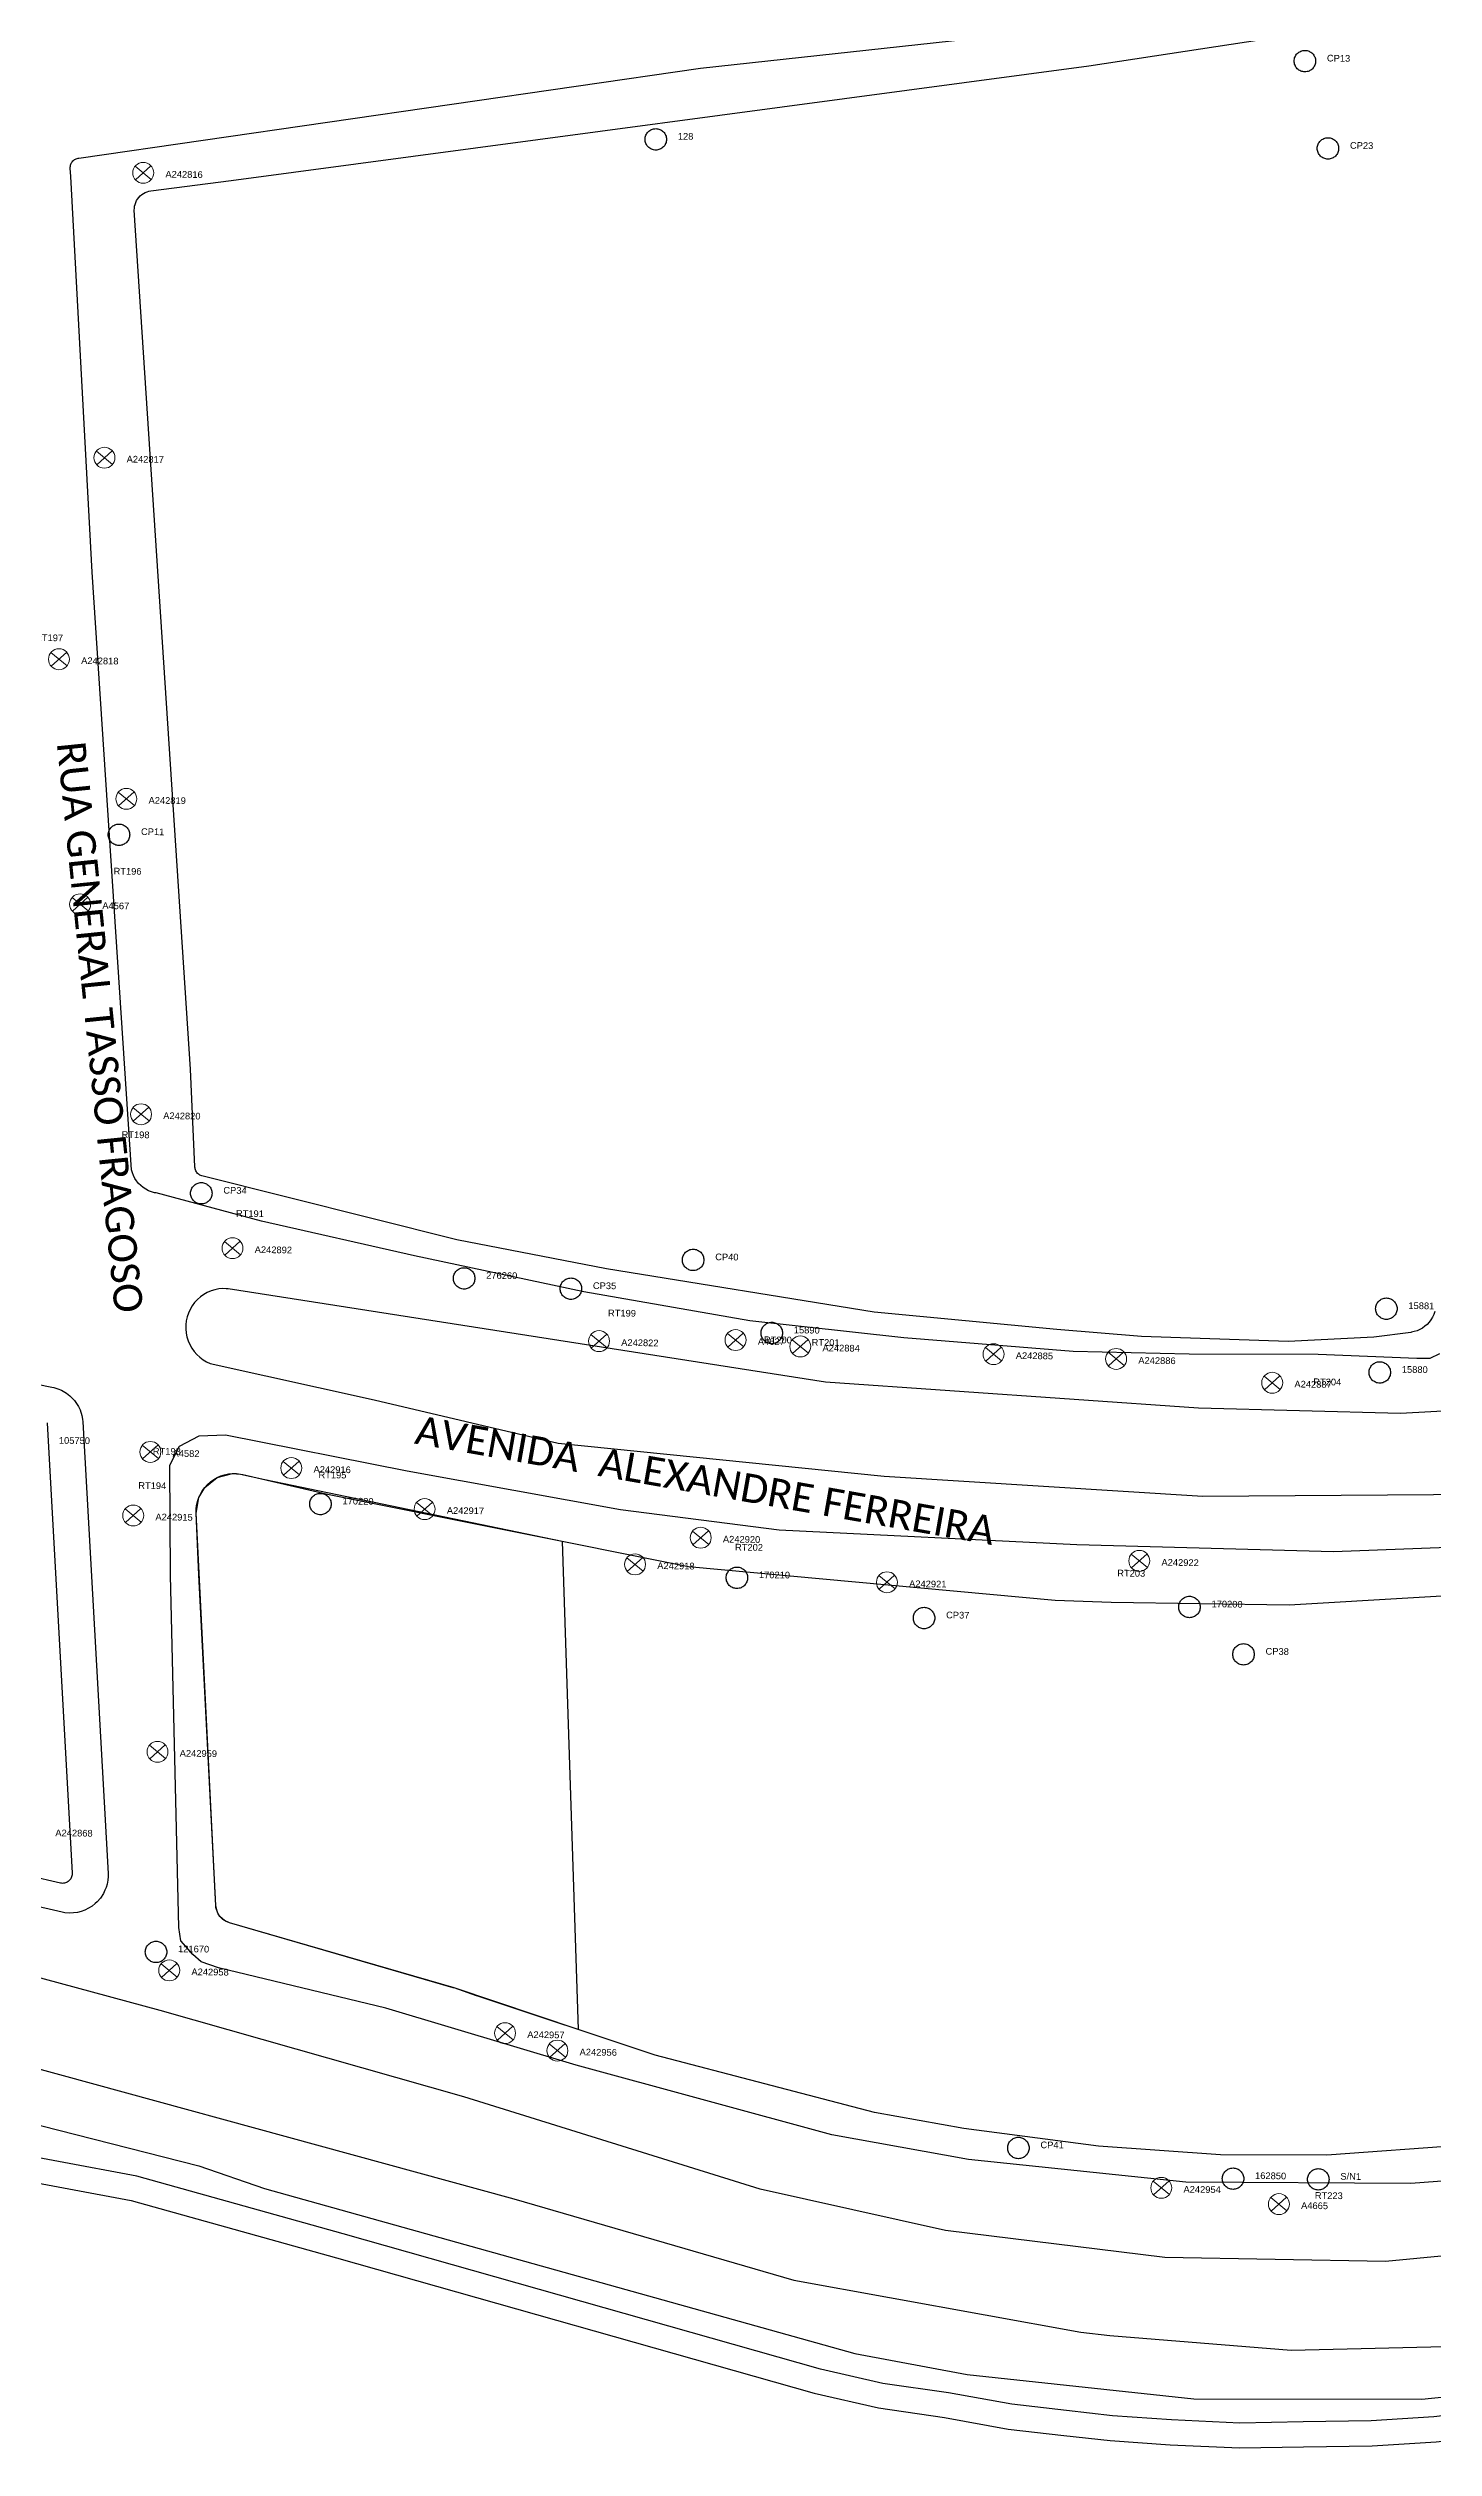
# Model space of a CAD drawing. Header units: millimetres. Extents: x 676447 to 689606, y 7455628 to 7463967.
# Drawn here: x 683550.8 to 683696.3, y 7459477.6 to 7459729.5 of the extents above; entities that cross this region are included whole.
import ezdxf

# ---------------------------------------------------------------- set-up
doc = ezdxf.new("R2010")
doc.units = ezdxf.units.MM
doc.header["$LTSCALE"] = 0.1
doc.header["$MEASUREMENT"] = 0
doc.linetypes.add('PHANTOM2', pattern=[1.25, 0.625, -0.125, 0.125, -0.125, 0.125, -0.125])
doc.layers.add('10.4-Postes', color=1, linetype='Continuous', lineweight=0)
for name, color, linetype in [('Caixas Subterrâneas', 5, 'Continuous'), ('LEGENDAS_INFRAESTRUTURAS', 7, 'Continuous'), ('MUB_EDIFICACOES', 7, 'Continuous'), ('MUB_MEIOFIO', 7, 'Continuous'), ('MUB_OBRA_ARTE', 7, 'Continuous'), ('MUB_QUADRAS', 7, 'Continuous'), ('MUB_SEGMENTO', 7, 'Continuous'), ('NOS_DE_INFRAESTRUTURA', 7, 'Continuous')]:
    doc.layers.add(name, color=color, linetype=linetype)
doc.styles.add('Legend', font='calibri.ttf')
doc.styles.get("Standard").update_dxf_attribs({"font": 'arial.ttf'})

# ---------------------------------------------------------------- blocks, each defined once
blk = doc.blocks.new('PTPT')
at = {"layer": '10.4-Postes', "color": 1, "linetype": 'PHANTOM2'}
for points in [[(-0.0000079, 0.0000104), (0.0000075, -0.000002)], [(0.000007, 0.0000109), (-0.0000074, -0.0000025)]]:
    blk.add_lwpolyline(points, dxfattribs=at)
at = {"layer": '10.4-Postes', "color": 1}
blk.add_circle((-0.0000002, 0.0000042), 0.00000987, dxfattribs=at)
blk = doc.blocks.new('MHMZ')
at = {"linetype": 'PHANTOM2'}
blk.add_circle((0, 0), 0.0000101, dxfattribs=at)

msp = doc.modelspace()

# ---------------------------------------------------------------- linework, layer by layer
at = {"layer": 'MUB_EDIFICACOES', "linetype": 'Continuous'}
msp.add_lwpolyline([(683604.8, 7459572.8), (683606.46, 7459521.57), (683593.46, 7459525.92), (683569.89, 7459532.75), (683569.35, 7459533), (683568.89, 7459533.42), (683568.66, 7459533.77), (683568.58, 7459533.97), (683568.45, 7459534.58), (683568.38, 7459535.92), (683566.39, 7459575.73), (683566.66, 7459577.37), (683567.3, 7459578.45), (683568.6, 7459579.48), (683570.21, 7459579.9), (683571.05, 7459579.85), (683573.6, 7459579.26), (683604.8, 7459572.8)], dxfattribs=at)
at = {"layer": 'MUB_MEIOFIO', "color": 253, "linetype": 'Continuous'}
for points in [[(683696.85, 7459592.46), (683695.85, 7459591.99), (683694.47, 7459591.99), (683684.12, 7459592.39), (683670.6, 7459592.43), (683658.43, 7459592.72), (683640.64, 7459594.15), (683624.5, 7459595.91), (683607.08, 7459598.98), (683589.3, 7459602.73), (683573.24, 7459606.39), (683562.2, 7459609.34), (683562.01, 7459609.37), (683561.7, 7459609.46), (683561.39, 7459609.58), (683561.1, 7459609.73), (683560.83, 7459609.9), (683560.58, 7459610.11), (683560.35, 7459610.34), (683560.14, 7459610.6), (683559.97, 7459610.87), (683559.82, 7459611.16), (683559.7, 7459611.46), (683559.62, 7459611.78), (683555.49, 7459674.49), (683553.24, 7459715.99), (683553.18, 7459716.88), (683553.18, 7459716.99), (683553.19, 7459717.09), (683553.21, 7459717.19), (683553.24, 7459717.29), (683553.28, 7459717.39), (683553.33, 7459717.48), (683553.39, 7459717.56), (683553.46, 7459717.64), (683553.54, 7459717.71), (683553.63, 7459717.78), (683553.72, 7459717.83), (683553.81, 7459717.87), (683553.91, 7459717.91), (683554.01, 7459717.93), (683554.09, 7459717.94), (683619.31, 7459727.36), (683675.51, 7459733.51)], [(683498.29, 7459599.79), (683551.26, 7459588.96), (683551.45, 7459588.93), (683551.86, 7459588.8), (683552.27, 7459588.64), (683552.8, 7459588.35), (683553.12, 7459588.06), (683553.28, 7459587.93), (683553.63, 7459587.58), (683553.92, 7459587.14), (683554.03, 7459586.94), (683554.03, 7459586.94), (683554.23, 7459586.57), (683554.41, 7459586), (683554.48, 7459585.61), (683554.51, 7459585.32), (683557.15, 7459537.92), (683557.15, 7459537.63), (683557.12, 7459537.23), (683557.04, 7459536.83), (683556.93, 7459536.47), (683556.82, 7459536.19), (683556.65, 7459535.82), (683556.34, 7459535.35), (683556.01, 7459534.97), (683555.78, 7459534.77), (683555.78, 7459534.77), (683555.46, 7459534.49), (683555.09, 7459534.28), (683555.09, 7459534.28), (683554.72, 7459534.08), (683554.31, 7459533.95), (683554.31, 7459533.95), (683553.93, 7459533.84), (683553.53, 7459533.8), (683553.12, 7459533.76), (683552.62, 7459533.81), (683552.32, 7459533.87), (683542.25, 7459536.17)], [(683704.88, 7459586.85), (683692.75, 7459586.19), (683671.58, 7459586.77), (683632.42, 7459589.5), (683569.74, 7459599.27), (683569.55, 7459599.29), (683569.2, 7459599.31), (683568.77, 7459599.27), (683568.35, 7459599.19), (683567.95, 7459599.06), (683567.56, 7459598.89), (683567.18, 7459598.68), (683566.84, 7459598.43), (683566.52, 7459598.15), (683566.23, 7459597.84), (683565.97, 7459597.49), (683565.76, 7459597.13), (683565.58, 7459596.74), (683565.44, 7459596.34), (683565.35, 7459595.92), (683565.3, 7459595.49), (683565.3, 7459595.07), (683565.34, 7459594.64), (683565.42, 7459594.23), (683565.55, 7459593.82), (683565.72, 7459593.43), (683565.93, 7459593.06), (683566.18, 7459592.71), (683566.46, 7459592.39), (683566.77, 7459592.1), (683567.11, 7459591.84), (683567.48, 7459591.63), (683567.87, 7459591.45), (683585.06, 7459587.62), (683604.36, 7459583.08), (683638.57, 7459579.62), (683672.02, 7459577.54), (683705.93, 7459577.77)], [(683709.22, 7459506.55), (683693.85, 7459505.42), (683670.23, 7459505.56), (683647.45, 7459507.91), (683633.09, 7459510.52), (683606.25, 7459517.81), (683586.28, 7459523.81), (683568.73, 7459528.05), (683566.91, 7459528.66), (683566.05, 7459529.42), (683564.77, 7459530.87), (683564.56, 7459532.28), (683563.69, 7459569.24), (683563.62, 7459580.78), (683564.63, 7459582.79), (683566.71, 7459583.86), (683569.47, 7459583.98), (683588.54, 7459580.17), (683610.91, 7459576.14), (683627.57, 7459574), (683658.8, 7459572.45), (683685.74, 7459571.72), (683710.67, 7459572.66)], [(683723.33, 7459500.28), (683691.19, 7459497.21), (683668.02, 7459497.63), (683645.02, 7459500.47), (683625.58, 7459504.82), (683594.46, 7459514.48), (683562.61, 7459523.55), (683531.2, 7459532.04)], [(683535.01, 7459521.5), (683599.74, 7459503.79), (683629.12, 7459495.25), (683659.23, 7459489.82), (683662.27, 7459489.45), (683681.29, 7459487.91), (683700.36, 7459488.36)], [(683533.53, 7459515.68), (683566.66, 7459507.25), (683573.55, 7459504.89), (683635.51, 7459487.55), (683647.29, 7459485.35), (683671.08, 7459482.81), (683694.99, 7459482.77), (683718.78, 7459485.23), (683736.24, 7459487.94), (683770.34, 7459492.09), (683804.44, 7459496.24), (683838.54, 7459500.39), (683872.8, 7459504.23)]]:
    msp.add_lwpolyline(points, dxfattribs=at)
at = {"layer": 'MUB_MEIOFIO', "linetype": 'Continuous'}
for points in [[(683696.85, 7459592.46), (683695.85, 7459591.99), (683694.47, 7459591.99), (683684.12, 7459592.39), (683670.6, 7459592.43), (683658.43, 7459592.72), (683640.64, 7459594.15), (683624.5, 7459595.91), (683607.08, 7459598.98), (683589.3, 7459602.73), (683573.24, 7459606.39), (683562.2, 7459609.34), (683562.01, 7459609.37), (683561.7, 7459609.46), (683561.39, 7459609.58), (683561.1, 7459609.73), (683560.83, 7459609.9), (683560.58, 7459610.11), (683560.35, 7459610.34), (683560.14, 7459610.6), (683559.97, 7459610.87), (683559.82, 7459611.16), (683559.7, 7459611.46), (683559.62, 7459611.78), (683555.49, 7459674.49), (683553.24, 7459715.99), (683553.18, 7459716.88), (683553.18, 7459716.99), (683553.19, 7459717.09), (683553.21, 7459717.19), (683553.24, 7459717.29), (683553.28, 7459717.39), (683553.33, 7459717.48), (683553.39, 7459717.56), (683553.46, 7459717.64), (683553.54, 7459717.71), (683553.63, 7459717.78), (683553.72, 7459717.83), (683553.81, 7459717.87), (683553.91, 7459717.91), (683554.01, 7459717.93), (683554.09, 7459717.94), (683619.31, 7459727.36), (683675.51, 7459733.51)], [(683498.29, 7459599.79), (683551.26, 7459588.96), (683551.45, 7459588.93), (683551.86, 7459588.8), (683552.27, 7459588.64), (683552.8, 7459588.35), (683553.12, 7459588.06), (683553.28, 7459587.93), (683553.63, 7459587.58), (683553.92, 7459587.14), (683554.03, 7459586.94), (683554.03, 7459586.94), (683554.23, 7459586.57), (683554.41, 7459586), (683554.48, 7459585.61), (683554.51, 7459585.32), (683557.15, 7459537.92), (683557.15, 7459537.63), (683557.12, 7459537.23), (683557.04, 7459536.83), (683556.93, 7459536.47), (683556.82, 7459536.19), (683556.65, 7459535.82), (683556.34, 7459535.35), (683556.01, 7459534.97), (683555.78, 7459534.77), (683555.78, 7459534.77), (683555.46, 7459534.49), (683555.09, 7459534.28), (683555.09, 7459534.28), (683554.72, 7459534.08), (683554.31, 7459533.95), (683554.31, 7459533.95), (683553.93, 7459533.84), (683553.53, 7459533.8), (683553.12, 7459533.76), (683552.62, 7459533.81), (683552.32, 7459533.87), (683542.25, 7459536.17)], [(683704.88, 7459586.85), (683692.75, 7459586.19), (683671.58, 7459586.77), (683632.42, 7459589.5), (683569.74, 7459599.27), (683569.55, 7459599.29), (683569.2, 7459599.31), (683568.77, 7459599.27), (683568.35, 7459599.19), (683567.95, 7459599.06), (683567.56, 7459598.89), (683567.18, 7459598.68), (683566.84, 7459598.43), (683566.52, 7459598.15), (683566.23, 7459597.84), (683565.97, 7459597.49), (683565.76, 7459597.13), (683565.58, 7459596.74), (683565.44, 7459596.34), (683565.35, 7459595.92), (683565.3, 7459595.49), (683565.3, 7459595.07), (683565.34, 7459594.64), (683565.42, 7459594.23), (683565.55, 7459593.82), (683565.72, 7459593.43), (683565.93, 7459593.06), (683566.18, 7459592.71), (683566.46, 7459592.39), (683566.77, 7459592.1), (683567.11, 7459591.84), (683567.48, 7459591.63), (683567.87, 7459591.45), (683585.06, 7459587.62), (683604.36, 7459583.08), (683638.57, 7459579.62), (683672.02, 7459577.54), (683705.93, 7459577.77)], [(683709.22, 7459506.55), (683693.85, 7459505.42), (683670.23, 7459505.56), (683647.45, 7459507.91), (683633.09, 7459510.52), (683606.25, 7459517.81), (683586.28, 7459523.81), (683568.73, 7459528.05), (683566.91, 7459528.66), (683566.05, 7459529.42), (683564.77, 7459530.87), (683564.56, 7459532.28), (683563.69, 7459569.24), (683563.62, 7459580.78), (683564.63, 7459582.79), (683566.71, 7459583.86), (683569.47, 7459583.98), (683588.54, 7459580.17), (683610.91, 7459576.14), (683627.57, 7459574), (683658.8, 7459572.45), (683685.74, 7459571.72), (683710.67, 7459572.66)], [(683723.33, 7459500.28), (683691.19, 7459497.21), (683668.02, 7459497.63), (683645.02, 7459500.47), (683625.58, 7459504.82), (683594.46, 7459514.48), (683562.61, 7459523.55), (683531.2, 7459532.04)], [(683535.01, 7459521.5), (683599.74, 7459503.79), (683629.12, 7459495.25), (683659.23, 7459489.82), (683662.27, 7459489.45), (683681.29, 7459487.91), (683700.36, 7459488.36)], [(683533.53, 7459515.68), (683566.66, 7459507.25), (683573.55, 7459504.89), (683635.51, 7459487.55), (683647.29, 7459485.35), (683671.08, 7459482.81), (683694.99, 7459482.77), (683718.78, 7459485.23), (683736.24, 7459487.94), (683770.34, 7459492.09), (683804.44, 7459496.24), (683838.54, 7459500.39), (683872.8, 7459504.23)]]:
    msp.add_lwpolyline(points, dxfattribs=at)
at = {"layer": 'MUB_OBRA_ARTE', "linetype": 'Continuous'}
for points in [[(684027.72, 7459519.04), (683792.08, 7459491.99), (683792.07, 7459491.99), (683696.27, 7459480.92), (683689.67, 7459480.49), (683682.56, 7459480.38), (683675.91, 7459480.27), (683668.74, 7459480.59), (683662.53, 7459481.03), (683657.73, 7459481.57), (683657.73, 7459481.57), (683651.97, 7459482.23), (683645.35, 7459483.44), (683638.46, 7459484.42), (683631.89, 7459485.93), (683581.82, 7459500.13), (683560.16, 7459506.16), (683519.02, 7459513.85)], [(683518.6, 7459511.27), (683559.57, 7459503.61), (683581.11, 7459497.61), (683631.24, 7459483.39), (683637.98, 7459481.85), (683644.93, 7459480.85), (683651.59, 7459479.63), (683657.44, 7459478.97), (683662.3, 7459478.42), (683668.59, 7459477.98), (683675.87, 7459477.65), (683682.6, 7459477.76), (683689.78, 7459477.87), (683696.51, 7459478.31), (683792.37, 7459489.39), (684027.9, 7459516.42)]]:
    msp.add_lwpolyline(points, dxfattribs=at)
at = {"layer": 'MUB_QUADRAS', "linetype": 'Continuous'}
for points in [[(683696.35, 7459596.89), (683696.25, 7459596.59), (683696.12, 7459596.31), (683695.96, 7459596.04), (683695.78, 7459595.79), (683695.56, 7459595.55), (683695.33, 7459595.35), (683695.07, 7459595.16), (683694.8, 7459595.01), (683694.51, 7459594.88), (683694.21, 7459594.79), (683693.91, 7459594.72), (683693.84, 7459594.71), (683689.96, 7459594.21), (683680.98, 7459593.77), (683665.6, 7459594.29), (683656.69, 7459595.02), (683637.55, 7459596.85), (683609.45, 7459601.39), (683593.75, 7459604.43), (683566.99, 7459611.14), (683566.89, 7459611.17), (683566.79, 7459611.21), (683566.7, 7459611.27), (683566.62, 7459611.33), (683566.54, 7459611.4), (683566.47, 7459611.48), (683566.41, 7459611.57), (683566.36, 7459611.66), (683566.32, 7459611.76), (683566.29, 7459611.86), (683566.27, 7459611.96), (683566.26, 7459612.06), (683566.26, 7459612.07), (683565.79, 7459622.32), (683559.9, 7459712.46), (683559.91, 7459712.67), (683559.93, 7459712.88), (683559.98, 7459713.08), (683560.05, 7459713.28), (683560.14, 7459713.47), (683560.25, 7459713.64), (683560.38, 7459713.81), (683560.53, 7459713.96), (683560.69, 7459714.1), (683560.86, 7459714.22), (683561.04, 7459714.32), (683561.24, 7459714.4), (683561.44, 7459714.46), (683561.64, 7459714.49), (683570.05, 7459715.59), (683660.07, 7459727.63), (683698.42, 7459733.47)], [(683550.74, 7459585.21), (683553.38, 7459537.96), (683553.38, 7459537.89), (683553.37, 7459537.78), (683553.35, 7459537.68), (683553.32, 7459537.58), (683553.28, 7459537.48), (683553.24, 7459537.39), (683553.18, 7459537.3), (683553.11, 7459537.22), (683553.03, 7459537.15), (683552.95, 7459537.08), (683552.86, 7459537.03), (683552.77, 7459536.98), (683552.67, 7459536.95), (683552.57, 7459536.92), (683552.47, 7459536.91), (683552.36, 7459536.9), (683552.26, 7459536.91), (683552.15, 7459536.93), (683542.14, 7459539.22)], [(683566.39, 7459575.73), (683566.39, 7459576.15), (683566.44, 7459576.56), (683566.53, 7459576.97), (683566.66, 7459577.37), (683566.84, 7459577.75), (683567.05, 7459578.11), (683567.3, 7459578.45), (683567.58, 7459578.76), (683567.9, 7459579.03), (683568.24, 7459579.28), (683568.6, 7459579.48), (683568.99, 7459579.65), (683569.38, 7459579.78), (683569.79, 7459579.86), (683570.21, 7459579.9), (683570.63, 7459579.9), (683571.05, 7459579.85), (683571.3, 7459579.8), (683580.17, 7459577.72), (683618.05, 7459570.16), (683656.51, 7459566.6), (683662.42, 7459566.41), (683681.07, 7459566.11), (683723.18, 7459568.61)], [(683699.47, 7459509.41), (683685.03, 7459508.36), (683673.87, 7459508.42), (683661.08, 7459509.31), (683646.95, 7459511.18), (683637.56, 7459512.87), (683614.54, 7459518.88), (683595.83, 7459525.1), (683595.81, 7459525.1), (683593.46, 7459525.92), (683593.36, 7459525.95), (683569.89, 7459532.75), (683569.72, 7459532.81), (683569.53, 7459532.9), (683569.35, 7459533), (683569.18, 7459533.12), (683569.03, 7459533.27), (683568.89, 7459533.42), (683568.77, 7459533.59), (683568.66, 7459533.77), (683568.58, 7459533.97), (683568.52, 7459534.16), (683568.47, 7459534.37), (683568.45, 7459534.58), (683566.67, 7459569.28), (683566.39, 7459575.73)]]:
    msp.add_lwpolyline(points, dxfattribs=at)

# ---------------------------------------------------------------- block references
at = {"layer": 'Caixas Subterrâneas', "color": 40}
for p, xscale, yscale, zscale, rotation in [((683682.73, 7459728.11), 111319.4907932736, 111319.4907932736, 111319.4907932736, 359.3009012225185), ((683614.62, 7459719.9), 111319.4907932736, 111319.4907932736, 111319.4907932736, 359.3011577474227), ((683685.15, 7459718.95), 111319.4907932735, 111319.4907932735, 111319.4907932735, 359.3008892156432), ((683558.29, 7459646.93), 111319.4907932735, 111319.4907932735, 111319.4907932735, 359.3013496831244), ((683566.93, 7459609.31), 111319.4907932736, 111319.4907932736, 111319.4907932736, 359.3013052937986), ((683618.54, 7459602.32), 111319.4907932735, 111319.4907932735, 111319.4907932735, 359.3011068244841), ((683594.51, 7459600.38), 111319.4907932735, 111319.4907932735, 111319.4907932735, 359.3011976397157), ((683605.71, 7459599.3), 111319.4907932736, 111319.4907932736, 111319.4907932736, 359.3011546920794), ((683691.28, 7459597.2), 111319.4907932735, 111319.4907932735, 111319.4907932735, 359.3008285692719), ((683626.79, 7459594.65), 111319.4907932736, 111319.4907932736, 111319.4907932736, 359.3010730891456), ((683690.59, 7459590.51), 111319.4907932736, 111319.4907932736, 111319.4907932736, 359.300829139088), ((683579.43, 7459576.7), 111319.4907932736, 111319.4907932736, 111319.4907932736, 359.3012477559774), ((683623.13, 7459568.96), 111319.4907932735, 111319.4907932735, 111319.4907932735, 359.3010791438503), ((683642.77, 7459564.74), 111319.4907932736, 111319.4907932736, 111319.4907932736, 359.3010031627998), ((683670.62, 7459565.9), 111319.4907932736, 111319.4907932736, 111319.4907932736, 359.3008975686864), ((683676.29, 7459560.93), 111319.4907932736, 111319.4907932736, 111319.4907932736, 359.3008744746577), ((683562.18, 7459529.7), 111319.4907932736, 111319.4907932736, 111319.4907932736, 359.3012989577566), ((683652.67, 7459509.13), 111319.4907932736, 111319.4907932736, 111319.4907932736, 359.3009484531999), ((683675.19, 7459505.91), 111319.4907932736, 111319.4907932736, 111319.4907932736, 359.3008617876434), ((683684.14, 7459505.84), 111319.4907932736, 111319.4907932736, 111319.4907932736, 359.300827748037)]:
    msp.add_blockref('MHMZ', p, dxfattribs=dict(at, xscale=xscale, yscale=yscale, zscale=zscale, rotation=rotation))
at = {"layer": 'NOS_DE_INFRAESTRUTURA', "color": 1}
for p, xscale, yscale, zscale, rotation in [((683560.85, 7459715.92), 111319.4907932735, 111319.4907932735, 111319.4907932735, 359.3013610462456), ((683556.78, 7459686.03), 111319.4907932736, 111319.4907932736, 111319.4907932736, 359.3013673909089), ((683552.01, 7459664.88), 111319.4907932736, 111319.4907932736, 111319.4907932736, 359.3013790595879), ((683559.08, 7459650.23), 111319.4907932736, 111319.4907932736, 111319.4907932736, 359.3013476669614), ((683554.23, 7459639.17), 111319.4907932736, 111319.4907932736, 111319.4907932736, 359.301362725268), ((683560.62, 7459617.13), 111319.4907932736, 111319.4907932736, 111319.4907932736, 359.3013316782273), ((683570.22, 7459603.08), 111319.4907932736, 111319.4907932736, 111319.4907932736, 359.3012908749595), ((683608.68, 7459593.33), 111319.4907932735, 111319.4907932735, 111319.4907932735, 359.3011415787558), ((683623.01, 7459593.44), 111319.4907932735, 111319.4907932735, 111319.4907932735, 359.3010871058179), ((683629.8, 7459592.77), 111319.4907932736, 111319.4907932736, 111319.4907932736, 359.3010610666639), ((683650.08, 7459591.96), 111319.4907932736, 111319.4907932736, 111319.4907932736, 359.3009836835633), ((683662.94, 7459591.46), 111319.4907932736, 111319.4907932736, 111319.4907932736, 359.3009346239071), ((683679.32, 7459588.96), 111319.4907932736, 111319.4907932736, 111319.4907932736, 359.3008715393657), ((683561.6, 7459581.7), 111319.4907932735, 111319.4907932735, 111319.4907932735, 359.3013171157762), ((683576.39, 7459580.01), 111319.4907932735, 111319.4907932735, 111319.4907932735, 359.3012603312154), ((683559.8, 7459575.03), 111319.4907932735, 111319.4907932735, 111319.4907932735, 359.301321910763), ((683590.38, 7459575.7), 111319.4907932736, 111319.4907932736, 111319.4907932736, 359.3012057896133), ((683619.35, 7459572.7), 111319.4907932736, 111319.4907932736, 111319.4907932736, 359.3010946604921), ((683612.46, 7459569.9), 111319.4907932736, 111319.4907932736, 111319.4907932736, 359.3011200186558), ((683665.37, 7459570.27), 111319.4907932736, 111319.4907932736, 111319.4907932736, 359.300918893992), ((683638.89, 7459568.02), 111319.4907932736, 111319.4907932736, 111319.4907932736, 359.3010188959073), ((683562.35, 7459550.23), 111319.4907932736, 111319.4907932736, 111319.4907932736, 359.3013046094171), ((683563.58, 7459527.3), 111319.4907932735, 111319.4907932735, 111319.4907932735, 359.3012929020289), ((683598.82, 7459520.71), 111319.4907932736, 111319.4907932736, 111319.4907932736, 359.3011568269312), ((683604.31, 7459518.88), 111319.4907932736, 111319.4907932736, 111319.4907932736, 359.3011353806706), ((683667.68, 7459504.48), 111319.4907932736, 111319.4907932736, 111319.4907932736, 359.3008899256137), ((683680.02, 7459502.77), 111319.4907932736, 111319.4907932736, 111319.4907932736, 359.3008424494047)]:
    msp.add_blockref('PTPT', p, dxfattribs=dict(at, xscale=xscale, yscale=yscale, zscale=zscale, rotation=rotation))

# ---------------------------------------------------------------- texts
at = {"layer": 'LEGENDAS_INFRAESTRUTURAS', "color": 5}
for s, rotation, p in [('CP13', 359.3009, (683685.04, 7459728.08)), ('128', 359.3011, (683616.93, 7459719.88)), ('CP23', 359.3009, (683687.46, 7459718.92)), ('CP11', 359.3013, (683560.6, 7459646.91)), ('CP34', 359.3013, (683569.24, 7459609.28)), ('276260', 359.3012, (683596.82, 7459600.35)), ('CP40', 359.3011, (683620.85, 7459602.29)), ('CP35', 359.3011, (683608.02, 7459599.27)), ('15881', 359.3008, (683693.59, 7459597.17)), ('15890', 359.3011, (683629.1, 7459594.62)), ('15880', 359.3008, (683692.9, 7459590.48)), ('105750', 359.3014, (683551.98, 7459583.03)), ('170220', 359.3012, (683581.74, 7459576.67)), ('170210', 359.3011, (683625.44, 7459568.93)), ('CP37', 359.301, (683645.08, 7459564.71)), ('170200', 359.3009, (683672.93, 7459565.87)), ('CP38', 359.3009, (683678.6, 7459560.9)), ('121670', 359.3013, (683564.49, 7459529.68)), ('CP41', 359.3009, (683654.98, 7459509.11)), ('162850', 359.3009, (683677.5, 7459505.88)), ('S/N1', 359.3008, (683686.45, 7459505.81))]:
    msp.add_text(s, height=0.7, rotation=rotation, dxfattribs=at).set_placement(p)
at = {"layer": 'LEGENDAS_INFRAESTRUTURAS', "color": 1}
for s, rotation, p in [('A242816', 359.3014, (683563.16, 7459715.9)), ('A242817', 359.3014, (683559.09, 7459686)), ('RT197', 359.3014, (683549.49, 7459667.27)), ('A242818', 359.3014, (683554.32, 7459664.85)), ('A242819', 359.3013, (683561.39, 7459650.2)), ('RT196', 359.3014, (683557.72, 7459642.77)), ('A4567', 359.3014, (683556.54, 7459639.14)), ('RT198', 359.3013, (683558.56, 7459615.12)), ('A242820', 359.3013, (683562.93, 7459617.1)), ('RT191', 359.3013, (683570.56, 7459606.84)), ('A242892', 359.3013, (683572.53, 7459603.05)), ('RT199', 359.3011, (683609.6, 7459596.4)), ('A242822', 359.3011, (683610.99, 7459593.3)), ('A4627', 359.3011, (683625.32, 7459593.41)), ('RT200', 359.3011, (683625.96, 7459593.59)), ('RT201', 359.3011, (683630.97, 7459593.32)), ('A242884', 359.3011, (683632.11, 7459592.74)), ('A242885', 359.301, (683652.39, 7459591.93)), ('A242886', 359.3009, (683665.25, 7459591.43)), ('A242887', 359.3009, (683681.63, 7459588.94)), ('RT204', 359.3009, (683683.61, 7459589.18)), ('RT193', 359.3013, (683561.84, 7459581.91)), ('A4582', 359.3013, (683563.91, 7459581.67)), ('A242916', 359.3013, (683578.7, 7459579.99)), ('RT194', 359.3013, (683560.31, 7459578.3)), ('RT195', 359.3012, (683579.22, 7459579.42)), ('A242915', 359.3013, (683562.11, 7459575)), ('A242917', 359.3012, (683592.69, 7459575.68)), ('A242920', 359.3011, (683621.66, 7459572.67)), ('A242918', 359.3011, (683614.77, 7459569.88)), ('RT202', 359.3011, (683622.93, 7459571.83)), ('A242922', 359.3009, (683667.68, 7459570.24)), ('A242921', 359.301, (683641.2, 7459567.99)), ('RT203', 359.3009, (683663.04, 7459569.11)), ('A242959', 359.3013, (683564.66, 7459550.2)), ('A242868', 359.3013, (683551.61, 7459541.85)), ('A242958', 359.3013, (683565.89, 7459527.27)), ('A242957', 359.3011, (683601.13, 7459520.68)), ('A242956', 359.3011, (683606.62, 7459518.85)), ('A242954', 359.3009, (683669.99, 7459504.45)), ('A4665', 359.3008, (683682.33, 7459502.74)), ('RT223', 359.3008, (683683.77, 7459503.8))]:
    msp.add_text(s, height=0.7, rotation=rotation, dxfattribs=at).set_placement(p)
at = {"layer": 'MUB_SEGMENTO', "color": 253, "style": 'Legend'}
for s, rotation, p in [('RUA GENERAL TASSO FRAGOSO', 275.8256, (683551.76, 7459656.55)), ('AVENIDA  ALEXANDRE FERREIRA', 350.0279, (683589.21, 7459583.06))]:
    msp.add_text(s, height=3, rotation=rotation, dxfattribs=at).set_placement(p)

doc.saveas('drawing.dxf')
